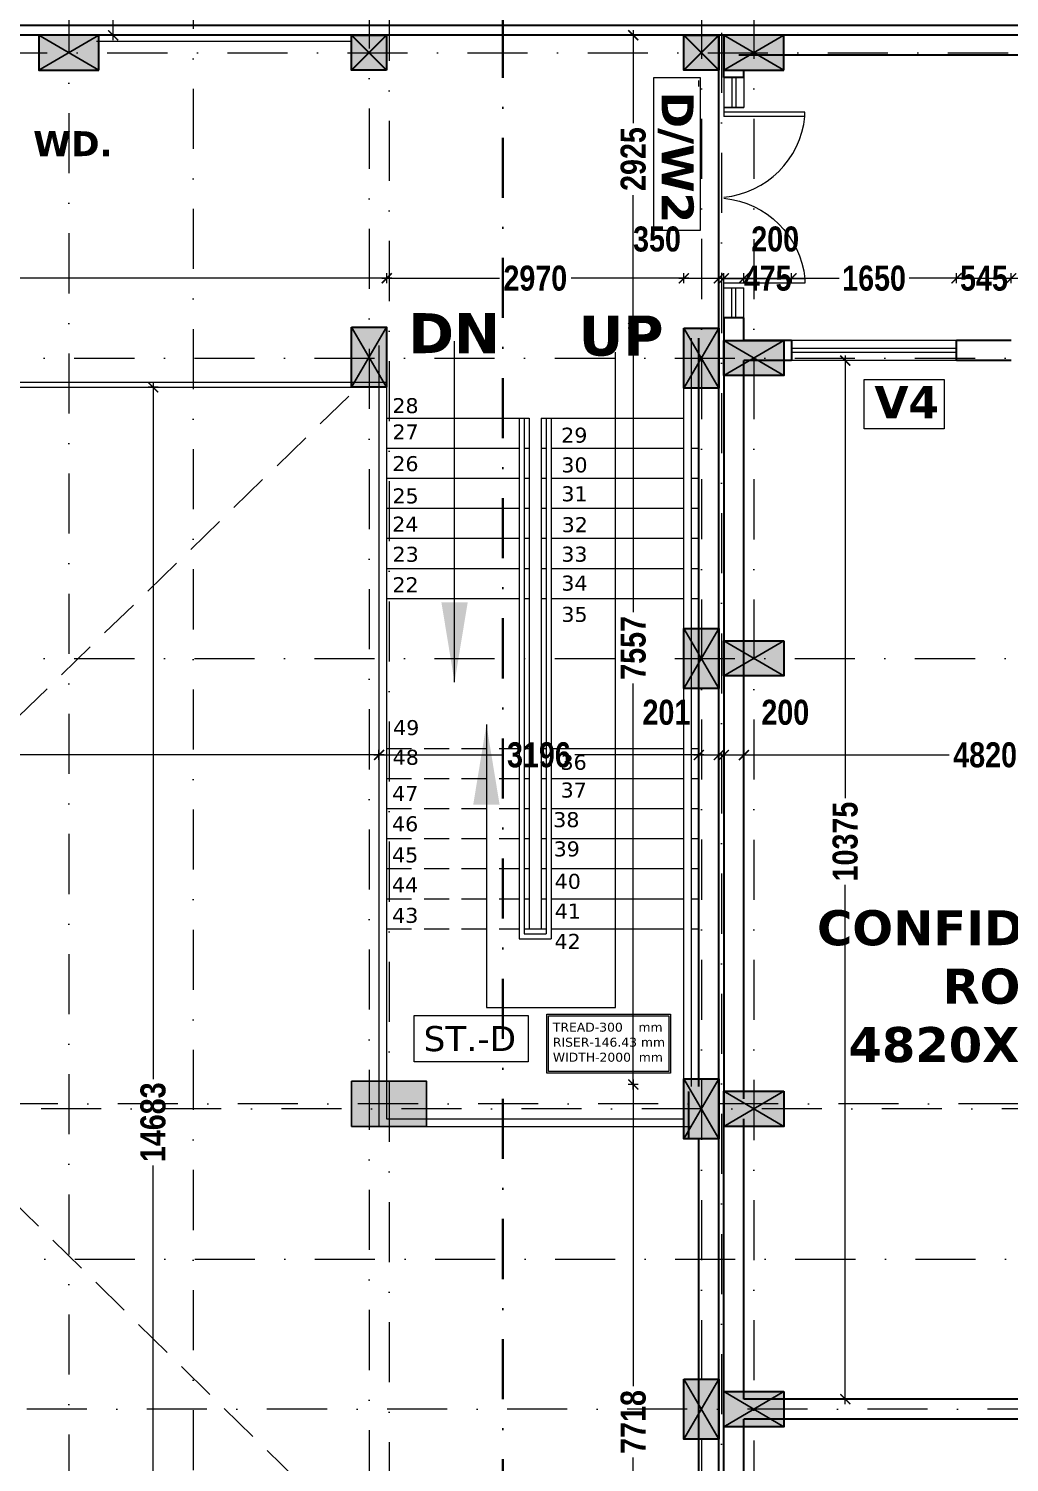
# Model space of a CAD drawing. Header units: millimetres. Extents: x -3092155 to 4513934, y -12317808 to 1850003.
# Drawn here: x -413827 to -404027, y -5729782 to -5715460 of the extents above; entities that cross this region are included whole.
import ezdxf

# ---------------------------------------------------------------- set-up
doc = ezdxf.new("R2010")
doc.units = ezdxf.units.MM
doc.header["$LTSCALE"] = 2
doc.header["$MEASUREMENT"] = 0
doc.header["$PDMODE"] = 34
doc.header["$PDSIZE"] = 500
for name, pattern in [('DASHDOT', [1, 0.5, -0.25, 0, -0.25]), ('DASHED2', [0.375, 0.25, -0.125]), ('HIDDEN', [0.375, 0.25, -0.125])]:
    doc.linetypes.add(name, pattern=pattern)
doc.layers.add('AEROW', color=7, linetype='Continuous', lineweight=15, true_color=0x0d0d0d)
doc.layers.add('DOT', color=7, linetype='DASHED2', lineweight=0, true_color=0x89067c)
for name, color, linetype, lineweight in [('coloumn', 10, 'Continuous', 35), ('D DIM', 250, 'Continuous', 9), ('DOOR', 27, 'Continuous', 5), ('DW2', 10, 'Continuous', 9), ('expen. jt.', 130, 'Continuous', 35), ('glass', 5, 'Continuous', 15), ('GRID', 251, 'DASHDOT', 5), ('HAT', 42, 'Continuous', 5), ('PARGOLA', 115, 'DASHED2', 5), ('PROJ', 251, 'HIDDEN', 5), ('RAILING', 47, 'Continuous', 13), ('SILL', 74, 'Continuous', 9), ('slab', 7, 'Continuous', 15), ('STAIR', 252, 'Continuous', 9), ('TEXT', 7, 'Continuous', 13), ('VENTI', 162, 'Continuous', 5), ('WAll', 250, 'Continuous', 35)]:
    doc.layers.add(name, color=color, linetype=linetype, lineweight=lineweight)
doc.styles.add('INNER DIM', font='ARIALNB.TTF', dxfattribs={"height": 250})
doc.styles.add('style2', font='verdana.ttf')
doc.dimstyles.new('external final', dxfattribs={"dimscale": 0, "dimtxt": 250, "dimasz": 100, "dimexe": 50, "dimexo": 50, "dimgap": 50, "dimtad": 0, "dimdec": 0, "dimzin": 0, "dimdsep": 46, "dimtxsty": 'INNER DIM', "dimblk": 'ARCHTICK', "dimcen": 100, "dimdle": 50, "dimclrd": 256, "dimclre": 256, "dimclrt": 256, "dimadec": 0, "dimazin": 0, "dimtfac": 1, "dimtdec": 0, "dimtix": 1, "dimtmove": 1, "dimatfit": 3, "dimfxl": 50, "dimfxlon": 1, "dimtolj": 1, "dimtzin": 0, "dimlwd": -1, "dimlwe": -1, "dimarcsym": 1})
doc.dimstyles.new('INNER DIM', dxfattribs={"dimscale": 0, "dimtxt": 250, "dimasz": 100, "dimexe": 50, "dimexo": 50, "dimgap": 50, "dimtad": 0, "dimdec": 0, "dimzin": 0, "dimdsep": 46, "dimtxsty": 'INNER DIM', "dimblk": 'ARCHTICK', "dimcen": 100, "dimdle": 50, "dimclrd": 256, "dimclre": 256, "dimclrt": 256, "dimadec": 0, "dimazin": 0, "dimtfac": 1, "dimtdec": 0, "dimtix": 1, "dimtmove": 2, "dimatfit": 3, "dimfxl": 50, "dimfxlon": 1, "dimtolj": 1, "dimtzin": 0, "dimlwd": -1, "dimlwe": -1, "dimarcsym": 1})

# ---------------------------------------------------------------- blocks, each defined once
blk = doc.blocks.new('_ArchTick')
at = {"color": 0, "linetype": 'ByBlock', "const_width": 0.15}
blk.add_lwpolyline([(-0.5, -0.5), (0.5, 0.5)], dxfattribs=at)
blk = doc.blocks.new('1000 DOOR R')
at = {"layer": 'DOOR', "color": 252, "ltscale": 200}
for p, q in [((-900, -900), (0, -900)), ((-900, -900), (-900, -950)), ((-900, -950), (0, -950)), ((0, -1000), (0, -900))]:
    blk.add_line(p, q, dxfattribs=at)
blk.add_arc((96, -1003), 1001, 95.4612, 174.0988, dxfattribs=at)
blk = doc.blocks.new('A$C44E84F5B')
at = {"layer": 'SILL', "ltscale": 0.1, "extrusion": (0, 0, -1), "xscale": -0.8999999999990947, "yscale": 0.8999999999990947, "zscale": -0.900000000403865, "rotation": 180}
blk.add_blockref('1000 DOOR R', (0, 900), dxfattribs=at)
at = {"layer": 'SILL', "ltscale": 0.1, "extrusion": (0, 0, -1), "xscale": 0.8999999999990947, "yscale": 0.8999999999990947, "zscale": -0.900000000403865}
blk.add_blockref('1000 DOOR R', (0, 900), dxfattribs=at)
blk = doc.blocks.new('*D624')
at = {"layer": 'D DIM', "ltscale": 100, "transparency": 16777216}
for p, q in [((-383842, -5722501), (-383742, -5722501)), ((-383792, -5722451), (-383792, -5722976)), ((-383792, -5724201), (-383792, -5723676)), ((-383842, -5724151), (-383742, -5724151))]:
    blk.add_line(p, q, dxfattribs=at)
at = {"layer": 'Defpoints', "color": 0, "lineweight": 50, "ltscale": 100, "transparency": 16777216}
for p in [(-1109822, -5722501), (-384584, -5724151), (-383792, -5724151)]:
    blk.add_point(p, dxfattribs=at)
at = {"layer": 'D DIM', "ltscale": 100, "transparency": 16777216, "xscale": 100, "yscale": 100, "zscale": 100}
for p, rotation in [((-383792, -5722501), 90), ((-383792, -5724151), 270)]:
    blk.add_blockref('_ArchTick', p, dxfattribs=dict(at, rotation=rotation))
at = {"layer": 'D DIM', "ltscale": 100, "transparency": 16777216, "insert": (-383792, -5723326), "char_height": 250, "attachment_point": 5, "rotation": 90, "style": 'INNER DIM'}
blk.add_mtext('\\A1;1650', dxfattribs=at)
blk = doc.blocks.new('*D243')
at = {"layer": 'D DIM', "ltscale": 100, "transparency": 16777216}
for p, q in [((-422919, -5717954), (-416989, -5717954)), ((-422869, -5718004), (-422869, -5717904)), ((-410199, -5717954), (-416129, -5717954)), ((-410249, -5718004), (-410249, -5717904))]:
    blk.add_line(p, q, dxfattribs=at)
at = {"layer": 'Defpoints', "color": 0, "lineweight": 50, "ltscale": 100, "transparency": 16777216}
for p in [(-410249, -5717954), (-422869, -5718572), (-410249, -5718443)]:
    blk.add_point(p, dxfattribs=at)
at = {"layer": 'D DIM', "ltscale": 100, "transparency": 16777216, "xscale": 100, "yscale": 100, "zscale": 100, "rotation": 180}
blk.add_blockref('_ArchTick', (-422869, -5717954), dxfattribs=at)
at = {"layer": 'D DIM', "ltscale": 100, "transparency": 16777216, "xscale": 100, "yscale": 100, "zscale": 100}
blk.add_blockref('_ArchTick', (-410249, -5717954), dxfattribs=at)
at = {"layer": 'D DIM', "ltscale": 100, "transparency": 16777216, "insert": (-416559, -5717954), "char_height": 250, "attachment_point": 5, "style": 'INNER DIM'}
blk.add_mtext('\\A1;12619', dxfattribs=at)
blk = doc.blocks.new('*D244')
at = {"layer": 'D DIM', "ltscale": 100, "transparency": 16777216}
for p, q in [((-410299, -5717954), (-409122, -5717954)), ((-410249, -5718004), (-410249, -5717904)), ((-407229, -5717954), (-408406, -5717954)), ((-407279, -5718004), (-407279, -5717904))]:
    blk.add_line(p, q, dxfattribs=at)
at = {"layer": 'Defpoints', "color": 0, "lineweight": 50, "ltscale": 100, "transparency": 16777216}
for p in [(-407279, -5717954), (-410249, -5718443), (-407279, -5718451)]:
    blk.add_point(p, dxfattribs=at)
at = {"layer": 'D DIM', "ltscale": 100, "transparency": 16777216, "xscale": 100, "yscale": 100, "zscale": 100, "rotation": 180}
blk.add_blockref('_ArchTick', (-410249, -5717954), dxfattribs=at)
at = {"layer": 'D DIM', "ltscale": 100, "transparency": 16777216, "xscale": 100, "yscale": 100, "zscale": 100}
blk.add_blockref('_ArchTick', (-407279, -5717954), dxfattribs=at)
at = {"layer": 'D DIM', "ltscale": 100, "transparency": 16777216, "insert": (-408764, -5717954), "char_height": 250, "attachment_point": 5, "style": 'INNER DIM'}
blk.add_mtext('\\A1;2970', dxfattribs=at)
blk = doc.blocks.new('*D245')
at = {"layer": 'D DIM', "ltscale": 100, "transparency": 16777216}
for p, q in [((-407329, -5717954), (-406879, -5717954)), ((-407279, -5718004), (-407279, -5717904)), ((-406929, -5718004), (-406929, -5717904))]:
    blk.add_line(p, q, dxfattribs=at)
at = {"layer": 'Defpoints', "color": 0, "lineweight": 50, "ltscale": 100, "transparency": 16777216}
for p in [(-406929, -5717954), (-407279, -5718451), (-406929, -5718451)]:
    blk.add_point(p, dxfattribs=at)
at = {"layer": 'D DIM', "ltscale": 100, "transparency": 16777216, "xscale": 100, "yscale": 100, "zscale": 100, "rotation": 180}
blk.add_blockref('_ArchTick', (-407279, -5717954), dxfattribs=at)
at = {"layer": 'D DIM', "ltscale": 100, "transparency": 16777216, "xscale": 100, "yscale": 100, "zscale": 100}
blk.add_blockref('_ArchTick', (-406929, -5717954), dxfattribs=at)
at = {"layer": 'D DIM', "ltscale": 100, "transparency": 16777216, "insert": (-407548, -5717563), "char_height": 250, "attachment_point": 5, "style": 'INNER DIM'}
blk.add_mtext('\\A1;350', dxfattribs=at)
blk = doc.blocks.new('*D717')
at = {"layer": 'D DIM', "ltscale": 100, "transparency": 16777216}
for p, q in [((-406929, -5717954), (-406629, -5717954)), ((-406879, -5717999), (-406879, -5717904)), ((-406679, -5717999), (-406679, -5717904))]:
    blk.add_line(p, q, dxfattribs=at)
at = {"layer": 'Defpoints', "color": 0, "lineweight": 50, "ltscale": 100, "transparency": 16777216}
for p in [(-406679, -5717954), (-406879, -5718049), (-406679, -5718049)]:
    blk.add_point(p, dxfattribs=at)
at = {"layer": 'D DIM', "ltscale": 100, "transparency": 16777216, "xscale": 100, "yscale": 100, "zscale": 100, "rotation": 180}
blk.add_blockref('_ArchTick', (-406879, -5717954), dxfattribs=at)
at = {"layer": 'D DIM', "ltscale": 100, "transparency": 16777216, "xscale": 100, "yscale": 100, "zscale": 100}
blk.add_blockref('_ArchTick', (-406679, -5717954), dxfattribs=at)
at = {"layer": 'D DIM', "ltscale": 100, "transparency": 16777216, "insert": (-406367, -5717563), "char_height": 250, "attachment_point": 5, "style": 'INNER DIM'}
blk.add_mtext('\\A1;200', dxfattribs=at)
blk = doc.blocks.new('*D718')
at = {"layer": 'D DIM', "ltscale": 100, "transparency": 16777216}
for p, q in [((-406729, -5717954), (-406154, -5717954)), ((-406679, -5717999), (-406679, -5717904)), ((-406204, -5718004), (-406204, -5717904))]:
    blk.add_line(p, q, dxfattribs=at)
at = {"layer": 'Defpoints', "color": 0, "lineweight": 50, "ltscale": 100, "transparency": 16777216}
for p in [(-406204, -5717954), (-406679, -5718049), (-406204, -5718576)]:
    blk.add_point(p, dxfattribs=at)
at = {"layer": 'D DIM', "ltscale": 100, "transparency": 16777216, "xscale": 100, "yscale": 100, "zscale": 100, "rotation": 180}
blk.add_blockref('_ArchTick', (-406679, -5717954), dxfattribs=at)
at = {"layer": 'D DIM', "ltscale": 100, "transparency": 16777216, "xscale": 100, "yscale": 100, "zscale": 100}
blk.add_blockref('_ArchTick', (-406204, -5717954), dxfattribs=at)
at = {"layer": 'D DIM', "ltscale": 100, "transparency": 16777216, "insert": (-406442, -5717954), "char_height": 250, "attachment_point": 5, "style": 'INNER DIM'}
blk.add_mtext('\\A1;475', dxfattribs=at)
blk = doc.blocks.new('*D719')
at = {"layer": 'D DIM', "ltscale": 100, "transparency": 16777216}
for p, q in [((-406254, -5717954), (-405729, -5717954)), ((-406204, -5718004), (-406204, -5717904)), ((-404504, -5717954), (-405029, -5717954)), ((-404554, -5718004), (-404554, -5717904))]:
    blk.add_line(p, q, dxfattribs=at)
at = {"layer": 'Defpoints', "color": 0, "lineweight": 50, "ltscale": 100, "transparency": 16777216}
for p in [(-404554, -5717954), (-406204, -5718576), (-404554, -5718576)]:
    blk.add_point(p, dxfattribs=at)
at = {"layer": 'D DIM', "ltscale": 100, "transparency": 16777216, "xscale": 100, "yscale": 100, "zscale": 100, "rotation": 180}
blk.add_blockref('_ArchTick', (-406204, -5717954), dxfattribs=at)
at = {"layer": 'D DIM', "ltscale": 100, "transparency": 16777216, "xscale": 100, "yscale": 100, "zscale": 100}
blk.add_blockref('_ArchTick', (-404554, -5717954), dxfattribs=at)
at = {"layer": 'D DIM', "ltscale": 100, "transparency": 16777216, "insert": (-405379, -5717954), "char_height": 250, "attachment_point": 5, "style": 'INNER DIM'}
blk.add_mtext('\\A1;1650', dxfattribs=at)
blk = doc.blocks.new('*D720')
at = {"layer": 'D DIM', "ltscale": 100, "transparency": 16777216}
for p, q in [((-404554, -5718004), (-404554, -5717904)), ((-404554, -5717954), (-404009, -5717954)), ((-404009, -5718004), (-404009, -5717904))]:
    blk.add_line(p, q, dxfattribs=at)
at = {"layer": 'Defpoints', "color": 0, "lineweight": 50, "ltscale": 100, "transparency": 16777216}
for p in [(-404009, -5717954), (-404554, -5718576), (-404009, -5718576)]:
    blk.add_point(p, dxfattribs=at)
at = {"layer": 'D DIM', "ltscale": 100, "transparency": 16777216, "insert": (-404281, -5717954), "char_height": 250, "attachment_point": 5, "style": 'INNER DIM'}
blk.add_mtext('\\A1;545', dxfattribs=at)
blk = doc.blocks.new('*D721')
at = {"layer": 'D DIM', "ltscale": 100, "transparency": 16777216}
for p, q in [((-404059, -5717954), (-403534, -5717954)), ((-404009, -5718004), (-404009, -5717904)), ((-402309, -5717954), (-402834, -5717954)), ((-402359, -5718004), (-402359, -5717904))]:
    blk.add_line(p, q, dxfattribs=at)
at = {"layer": 'Defpoints', "color": 0, "lineweight": 50, "ltscale": 100, "transparency": 16777216}
for p in [(-402359, -5717954), (-404009, -5718576), (-402359, -5718576)]:
    blk.add_point(p, dxfattribs=at)
at = {"layer": 'D DIM', "ltscale": 100, "transparency": 16777216, "xscale": 100, "yscale": 100, "zscale": 100, "rotation": 180}
blk.add_blockref('_ArchTick', (-404009, -5717954), dxfattribs=at)
at = {"layer": 'D DIM', "ltscale": 100, "transparency": 16777216, "xscale": 100, "yscale": 100, "zscale": 100}
blk.add_blockref('_ArchTick', (-402359, -5717954), dxfattribs=at)
at = {"layer": 'D DIM', "ltscale": 100, "transparency": 16777216, "insert": (-403184, -5717954), "char_height": 250, "attachment_point": 5, "style": 'INNER DIM'}
blk.add_mtext('\\A1;1650', dxfattribs=at)
blk = doc.blocks.new('*D730')
at = {"layer": 'D DIM', "ltscale": 100, "transparency": 16777216}
for p, q in [((-438689, 361), (-438689, 461)), ((999, 361), (999, 461)), ((1049, 411), (-438739, 411))]:
    blk.add_line(p, q, dxfattribs=at)
at = {"layer": 'Defpoints', "color": 0, "lineweight": 50, "ltscale": 100, "transparency": 16777216}
for p in [(-438689, 411), (999, 0), (-438689, -5723126)]:
    blk.add_point(p, dxfattribs=at)
at = {"layer": 'D DIM', "ltscale": 100, "transparency": 16777216, "xscale": 100, "yscale": 100, "zscale": 100, "rotation": 180}
blk.add_blockref('_ArchTick', (-438689, 411), dxfattribs=at)
at = {"layer": 'D DIM', "ltscale": 100, "transparency": 16777216, "xscale": 100, "yscale": 100, "zscale": 100}
blk.add_blockref('_ArchTick', (999, 411), dxfattribs=at)
at = {"layer": 'D DIM', "ltscale": 100, "transparency": 16777216, "insert": (1326, 835), "char_height": 250, "attachment_point": 5, "style": 'INNER DIM'}
blk.add_mtext('\\A1;439688', dxfattribs=at)
blk = doc.blocks.new('*D732')
at = {"layer": 'D DIM', "ltscale": 100, "transparency": 16777216}
for p, q in [((-422299, -5722716), (-416721, -5722716)), ((-422249, -5722766), (-422249, -5722666)), ((-410276, -5722716), (-415854, -5722716)), ((-410326, -5722766), (-410326, -5722666))]:
    blk.add_line(p, q, dxfattribs=at)
at = {"layer": 'Defpoints', "color": 0, "lineweight": 50, "ltscale": 100, "transparency": 16777216}
for p in [(-410326, -5722716), (-410326, -5722859), (-422249, -5723267)]:
    blk.add_point(p, dxfattribs=at)
at = {"layer": 'D DIM', "ltscale": 100, "transparency": 16777216, "xscale": 100, "yscale": 100, "zscale": 100, "rotation": 180}
blk.add_blockref('_ArchTick', (-422249, -5722716), dxfattribs=at)
at = {"layer": 'D DIM', "ltscale": 100, "transparency": 16777216, "xscale": 100, "yscale": 100, "zscale": 100}
blk.add_blockref('_ArchTick', (-410326, -5722716), dxfattribs=at)
at = {"layer": 'D DIM', "ltscale": 100, "transparency": 16777216, "insert": (-416288, -5722716), "char_height": 250, "attachment_point": 5, "style": 'INNER DIM'}
blk.add_mtext('\\A1;11924', dxfattribs=at)
blk = doc.blocks.new('*D249')
at = {"layer": 'D DIM', "ltscale": 100, "transparency": 16777216}
for p, q in [((-410376, -5722716), (-409086, -5722716)), ((-410326, -5722745), (-410326, -5722666)), ((-407079, -5722716), (-408369, -5722716)), ((-407129, -5722746), (-407129, -5722666))]:
    blk.add_line(p, q, dxfattribs=at)
at = {"layer": 'Defpoints', "color": 0, "lineweight": 50, "ltscale": 100, "transparency": 16777216}
for p in [(-407129, -5722716), (-410326, -5722795), (-407129, -5722796)]:
    blk.add_point(p, dxfattribs=at)
at = {"layer": 'D DIM', "ltscale": 100, "transparency": 16777216, "xscale": 100, "yscale": 100, "zscale": 100, "rotation": 180}
blk.add_blockref('_ArchTick', (-410326, -5722716), dxfattribs=at)
at = {"layer": 'D DIM', "ltscale": 100, "transparency": 16777216, "xscale": 100, "yscale": 100, "zscale": 100}
blk.add_blockref('_ArchTick', (-407129, -5722716), dxfattribs=at)
at = {"layer": 'D DIM', "ltscale": 100, "transparency": 16777216, "insert": (-408728, -5722716), "char_height": 250, "attachment_point": 5, "style": 'INNER DIM'}
blk.add_mtext('\\A1;3196', dxfattribs=at)
blk = doc.blocks.new('*D733')
at = {"layer": 'D DIM', "ltscale": 100, "transparency": 16777216}
for p, q in [((-407180, -5722716), (-406879, -5722716)), ((-407130, -5722766), (-407130, -5722666)), ((-406929, -5722766), (-406929, -5722666))]:
    blk.add_line(p, q, dxfattribs=at)
at = {"layer": 'Defpoints', "color": 0, "lineweight": 50, "ltscale": 100, "transparency": 16777216}
for p in [(-406929, -5722716), (-407130, -5722828), (-406929, -5722849)]:
    blk.add_point(p, dxfattribs=at)
at = {"layer": 'D DIM', "ltscale": 100, "transparency": 16777216, "xscale": 100, "yscale": 100, "zscale": 100, "rotation": 180}
blk.add_blockref('_ArchTick', (-407130, -5722716), dxfattribs=at)
at = {"layer": 'D DIM', "ltscale": 100, "transparency": 16777216, "xscale": 100, "yscale": 100, "zscale": 100}
blk.add_blockref('_ArchTick', (-406929, -5722716), dxfattribs=at)
at = {"layer": 'D DIM', "ltscale": 100, "transparency": 16777216, "insert": (-407454, -5722291), "char_height": 250, "attachment_point": 5, "style": 'INNER DIM'}
blk.add_mtext('\\A1;201', dxfattribs=at)
blk = doc.blocks.new('*D250')
at = {"layer": 'D DIM', "ltscale": 100, "transparency": 16777216}
for p, q in [((-406929, -5722716), (-406629, -5722716)), ((-406879, -5722766), (-406879, -5722666)), ((-406679, -5722766), (-406679, -5722666))]:
    blk.add_line(p, q, dxfattribs=at)
at = {"layer": 'Defpoints', "color": 0, "lineweight": 50, "ltscale": 100, "transparency": 16777216}
for p in [(-406679, -5722716), (-406879, -5722932), (-406679, -5722939)]:
    blk.add_point(p, dxfattribs=at)
at = {"layer": 'D DIM', "ltscale": 100, "transparency": 16777216, "xscale": 100, "yscale": 100, "zscale": 100, "rotation": 180}
blk.add_blockref('_ArchTick', (-406879, -5722716), dxfattribs=at)
at = {"layer": 'D DIM', "ltscale": 100, "transparency": 16777216, "xscale": 100, "yscale": 100, "zscale": 100}
blk.add_blockref('_ArchTick', (-406679, -5722716), dxfattribs=at)
at = {"layer": 'D DIM', "ltscale": 100, "transparency": 16777216, "insert": (-406266, -5722291), "char_height": 250, "attachment_point": 5, "style": 'INNER DIM'}
blk.add_mtext('\\A1;200', dxfattribs=at)
blk = doc.blocks.new('*D734')
at = {"layer": 'D DIM', "ltscale": 100, "transparency": 16777216}
for p, q in [((-406729, -5722716), (-404628, -5722716)), ((-406679, -5722766), (-406679, -5722666)), ((-401809, -5722716), (-403910, -5722716)), ((-401859, -5722766), (-401859, -5722666))]:
    blk.add_line(p, q, dxfattribs=at)
at = {"layer": 'Defpoints', "color": 0, "lineweight": 50, "ltscale": 100, "transparency": 16777216}
for p in [(-401859, -5722716), (-401859, -5722871), (-406679, -5722939)]:
    blk.add_point(p, dxfattribs=at)
at = {"layer": 'D DIM', "ltscale": 100, "transparency": 16777216, "xscale": 100, "yscale": 100, "zscale": 100, "rotation": 180}
blk.add_blockref('_ArchTick', (-406679, -5722716), dxfattribs=at)
at = {"layer": 'D DIM', "ltscale": 100, "transparency": 16777216, "xscale": 100, "yscale": 100, "zscale": 100}
blk.add_blockref('_ArchTick', (-401859, -5722716), dxfattribs=at)
at = {"layer": 'D DIM', "ltscale": 100, "transparency": 16777216, "insert": (-404269, -5722716), "char_height": 250, "attachment_point": 5, "style": 'INNER DIM'}
blk.add_mtext('\\A1;4820', dxfattribs=at)
blk = doc.blocks.new('*D319')
at = {"layer": 'D DIM', "ltscale": 100, "transparency": 16777216}
for p, q in [((-407735, -5715526), (-407835, -5715526)), ((-407785, -5715476), (-407785, -5716403)), ((-407785, -5718501), (-407785, -5717124)), ((-407735, -5718451), (-407835, -5718451))]:
    blk.add_line(p, q, dxfattribs=at)
at = {"layer": 'Defpoints', "color": 0, "lineweight": 50, "ltscale": 100, "transparency": 16777216}
for p in [(-407279, -5715526), (-407785, -5718451), (-407279, -5718451)]:
    blk.add_point(p, dxfattribs=at)
at = {"layer": 'D DIM', "ltscale": 100, "transparency": 16777216, "xscale": 100, "yscale": 100, "zscale": 100}
for p, rotation in [((-407785, -5715526), 90), ((-407785, -5718451), 270)]:
    blk.add_blockref('_ArchTick', p, dxfattribs=dict(at, rotation=rotation))
at = {"layer": 'D DIM', "ltscale": 100, "transparency": 16777216, "insert": (-407785, -5716763), "char_height": 250, "attachment_point": 5, "rotation": 90, "style": 'INNER DIM'}
blk.add_mtext('\\A1;2925', dxfattribs=at)
blk = doc.blocks.new('*D320')
at = {"layer": 'D DIM', "ltscale": 100, "transparency": 16777216}
for p, q in [((-407785, -5718401), (-407785, -5721290)), ((-407735, -5718451), (-407835, -5718451)), ((-407785, -5726058), (-407785, -5722002)), ((-407735, -5726008), (-407835, -5726008))]:
    blk.add_line(p, q, dxfattribs=at)
at = {"layer": 'Defpoints', "color": 0, "lineweight": 50, "ltscale": 100, "transparency": 16777216}
for p in [(-407279, -5718451), (-407785, -5726008), (-407279, -5726008)]:
    blk.add_point(p, dxfattribs=at)
at = {"layer": 'D DIM', "ltscale": 100, "transparency": 16777216, "xscale": 100, "yscale": 100, "zscale": 100}
for p, rotation in [((-407785, -5718451), 90), ((-407785, -5726008), 270)]:
    blk.add_blockref('_ArchTick', p, dxfattribs=dict(at, rotation=rotation))
at = {"layer": 'D DIM', "ltscale": 100, "transparency": 16777216, "insert": (-407785, -5721646), "char_height": 250, "attachment_point": 5, "rotation": 90, "style": 'INNER DIM'}
blk.add_mtext('\\A1;7557', dxfattribs=at)
blk = doc.blocks.new('*D321')
at = {"layer": 'D DIM', "ltscale": 100, "transparency": 16777216}
for p, q in [((-407735, -5726008), (-407835, -5726008)), ((-407785, -5725958), (-407785, -5729023)), ((-407785, -5733776), (-407785, -5729735)), ((-407735, -5733726), (-407835, -5733726))]:
    blk.add_line(p, q, dxfattribs=at)
at = {"layer": 'Defpoints', "color": 0, "lineweight": 50, "ltscale": 100, "transparency": 16777216}
for p in [(-407279, -5726008), (-407785, -5733726), (-407279, -5733726)]:
    blk.add_point(p, dxfattribs=at)
at = {"layer": 'D DIM', "ltscale": 100, "transparency": 16777216, "xscale": 100, "yscale": 100, "zscale": 100}
for p, rotation in [((-407785, -5726008), 90), ((-407785, -5733726), 270)]:
    blk.add_blockref('_ArchTick', p, dxfattribs=dict(at, rotation=rotation))
at = {"layer": 'D DIM', "ltscale": 100, "transparency": 16777216, "insert": (-407785, -5729379), "char_height": 250, "attachment_point": 5, "rotation": 90, "style": 'INNER DIM'}
blk.add_mtext('\\A1;7718', dxfattribs=at)
blk = doc.blocks.new('*D357')
at = {"layer": 'D DIM', "ltscale": 100, "transparency": 16777216}
for p, q in [((-412583, -5718993), (-412583, -5725954)), ((-412533, -5719043), (-412633, -5719043)), ((-412583, -5733776), (-412583, -5726816)), ((-412533, -5733726), (-412633, -5733726))]:
    blk.add_line(p, q, dxfattribs=at)
at = {"layer": 'Defpoints', "color": 0, "lineweight": 50, "ltscale": 100, "transparency": 16777216}
for p in [(-412583, -5719043), (-410599, -5719043), (-411503, -5733726)]:
    blk.add_point(p, dxfattribs=at)
at = {"layer": 'D DIM', "ltscale": 100, "transparency": 16777216, "xscale": 100, "yscale": 100, "zscale": 100}
for p, rotation in [((-412583, -5719043), 90), ((-412583, -5733726), 270)]:
    blk.add_blockref('_ArchTick', p, dxfattribs=dict(at, rotation=rotation))
at = {"layer": 'D DIM', "ltscale": 100, "transparency": 16777216, "insert": (-412583, -5726385), "char_height": 250, "attachment_point": 5, "rotation": 90, "style": 'INNER DIM'}
blk.add_mtext('\\A1;14683', dxfattribs=at)
blk = doc.blocks.new('*D358')
at = {"layer": 'D DIM', "ltscale": 100, "transparency": 16777216}
for p, q in [((-405617, -5718776), (-405717, -5718776)), ((-405667, -5718726), (-405667, -5723149)), ((-405667, -5729201), (-405667, -5724014)), ((-405617, -5729151), (-405717, -5729151))]:
    blk.add_line(p, q, dxfattribs=at)
at = {"layer": 'Defpoints', "color": 0, "lineweight": 50, "ltscale": 100, "transparency": 16777216}
for p in [(-405667, -5718776), (-404269, -5718776), (-404269, -5729151)]:
    blk.add_point(p, dxfattribs=at)
at = {"layer": 'D DIM', "ltscale": 100, "transparency": 16777216, "xscale": 100, "yscale": 100, "zscale": 100}
for p, rotation in [((-405667, -5718776), 90), ((-405667, -5729151), 270)]:
    blk.add_blockref('_ArchTick', p, dxfattribs=dict(at, rotation=rotation))
at = {"layer": 'D DIM', "ltscale": 100, "transparency": 16777216, "insert": (-405667, -5723581), "char_height": 250, "attachment_point": 5, "rotation": 90, "style": 'INNER DIM'}
blk.add_mtext('\\A1;10375', dxfattribs=at)
blk = doc.blocks.new('F.F')
at = {"layer": 'coloumn', "ltscale": 100}
for points in [[(-185745, -5869206), (-185745, -5868856), (-186345, -5868856), (-186345, -5869206)], [(-182870, -5869206), (-183220, -5869206), (-183220, -5868856), (-182870, -5868856)], [(-179550, -5869206), (-179900, -5869206), (-179900, -5868856), (-179550, -5868856)], [(-178900, -5869206), (-178900, -5868856), (-179500, -5868856), (-179500, -5869206)], [(-183220, -5871773), (-182870, -5871773), (-182870, -5872373), (-183220, -5872373)], [(-179900, -5871781), (-179550, -5871781), (-179550, -5872381), (-179900, -5872381)], [(-178900, -5871906), (-178900, -5872256), (-179500, -5872256), (-179500, -5871906)], [(-179900, -5874781), (-179550, -5874781), (-179550, -5875381), (-179900, -5875381)], [(-178900, -5874906), (-178900, -5875256), (-179500, -5875256), (-179500, -5874906)], [(-179900, -5879281), (-179550, -5879281), (-179550, -5879881), (-179900, -5879881)], [(-178900, -5879406), (-178900, -5879756), (-179500, -5879756), (-179500, -5879406)], [(-179900, -5882281), (-179550, -5882281), (-179550, -5882881), (-179900, -5882881)], [(-178900, -5882406), (-178900, -5882756), (-179500, -5882756), (-179500, -5882406)]]:
    blk.add_hatch(color=256, dxfattribs=at).paths.add_polyline_path(points)
at = {"layer": 'coloumn', "lineweight": 25, "ltscale": 100}
for p, q in [((-186345, -5868856), (-185745, -5869206)), ((-186345, -5869206), (-185745, -5868856)), ((-179500, -5868856), (-178900, -5869206)), ((-179500, -5869206), (-178900, -5868856)), ((-182870, -5872373), (-183220, -5871773)), ((-183220, -5872373), (-182870, -5871773)), ((-179550, -5872381), (-179900, -5871781)), ((-179900, -5872381), (-179550, -5871781)), ((-179500, -5872256), (-178900, -5871906)), ((-179500, -5871906), (-178900, -5872256)), ((-179550, -5875381), (-179900, -5874781)), ((-179900, -5875381), (-179550, -5874781)), ((-179500, -5875256), (-178900, -5874906)), ((-179500, -5874906), (-178900, -5875256)), ((-179550, -5879881), (-179900, -5879281)), ((-179900, -5879881), (-179550, -5879281)), ((-179500, -5879756), (-178900, -5879406)), ((-179500, -5879406), (-178900, -5879756)), ((-179550, -5882881), (-179900, -5882281)), ((-179900, -5882881), (-179550, -5882281)), ((-179500, -5882756), (-178900, -5882406)), ((-179500, -5882406), (-178900, -5882756))]:
    blk.add_line(p, q, dxfattribs=at)
at = {"layer": 'coloumn', "ltscale": 100}
for p, q in [((-183220, -5868856), (-182870, -5869206)), ((-182870, -5868856), (-183220, -5869206)), ((-179900, -5868856), (-179550, -5869206)), ((-179550, -5868856), (-179900, -5869206))]:
    blk.add_line(p, q, dxfattribs=at)
at = {"layer": 'coloumn', "color": 5, "lineweight": 25, "ltscale": 100}
for p, q in [((-183220, -5879758), (-183220, -5879306)), ((-183220, -5879306), (-182470, -5879306)), ((-182470, -5879306), (-182470, -5879758)), ((-182470, -5879758), (-183220, -5879758))]:
    blk.add_line(p, q, dxfattribs=at)
at = {"layer": 'coloumn', "ltscale": 100}
for points in [[(-185745, -5869206), (-185745, -5868856), (-186345, -5868856), (-186345, -5869206)], [(-182870, -5869206), (-183220, -5869206), (-183220, -5868856), (-182870, -5868856)], [(-179550, -5869206), (-179900, -5869206), (-179900, -5868856), (-179550, -5868856)], [(-178900, -5869206), (-178900, -5868856), (-179500, -5868856), (-179500, -5869206)], [(-183220, -5871773), (-182870, -5871773), (-182870, -5872373), (-183220, -5872373)], [(-179900, -5871781), (-179550, -5871781), (-179550, -5872381), (-179900, -5872381)], [(-178900, -5871906), (-178900, -5872256), (-179500, -5872256), (-179500, -5871906)], [(-179900, -5874781), (-179550, -5874781), (-179550, -5875381), (-179900, -5875381)], [(-178900, -5874906), (-178900, -5875256), (-179500, -5875256), (-179500, -5874906)], [(-179900, -5879281), (-179550, -5879281), (-179550, -5879881), (-179900, -5879881)], [(-178900, -5879406), (-178900, -5879756), (-179500, -5879756), (-179500, -5879406)], [(-179900, -5882281), (-179550, -5882281), (-179550, -5882881), (-179900, -5882881)], [(-178900, -5882406), (-178900, -5882756), (-179500, -5882756), (-179500, -5882406)]]:
    blk.add_lwpolyline(points, close=True, dxfattribs=at)
blk = doc.blocks.new('*D1078')
at = {"layer": 'D DIM', "ltscale": 100, "transparency": 16777216}
for p, q in [((-412983, -5709376), (-412983, -5712121)), ((-412933, -5709426), (-413033, -5709426)), ((-412983, -5715576), (-412983, -5712832)), ((-412933, -5715526), (-413033, -5715526))]:
    blk.add_line(p, q, dxfattribs=at)
at = {"layer": 'Defpoints', "color": 0, "lineweight": 50, "ltscale": 100, "transparency": 16777216}
for p in [(-412479, -5709426), (-412983, -5715526), (-412479, -5715526)]:
    blk.add_point(p, dxfattribs=at)
at = {"layer": 'D DIM', "ltscale": 100, "transparency": 16777216, "xscale": 100, "yscale": 100, "zscale": 100}
for p, rotation in [((-412983, -5709426), 90), ((-412983, -5715526), 270)]:
    blk.add_blockref('_ArchTick', p, dxfattribs=dict(at, rotation=rotation))
at = {"layer": 'D DIM', "ltscale": 100, "transparency": 16777216, "insert": (-412983, -5712476), "char_height": 250, "attachment_point": 5, "rotation": 90, "style": 'INNER DIM'}
blk.add_mtext('\\A1;6100', dxfattribs=at)

msp = doc.modelspace()

# ---------------------------------------------------------------- hatches: boundary and pattern name
at = {"layer": 'DOT', "linetype": 'Continuous', "lineweight": 25, "ltscale": 100}
msp.add_hatch(color=256, dxfattribs=at).paths.add_polyline_path([(-410599.7, -5725974.8), (-409849.7, -5725974.8), (-409849.7, -5726426.2), (-410599.7, -5726426.2)])

# ---------------------------------------------------------------- linework, layer by layer
msp.add_lwpolyline([(-410599.7, -5725974.8), (-409849.7, -5725974.8), (-409849.7, -5726426.2), (-410599.7, -5726426.2)], close=True, dxfattribs=at)
at = {"layer": 'DW2', "ltscale": 0.1}
msp.add_lwpolyline([(-407581.9, -5715952.8), (-407581.9, -5717473.3), (-407113.9, -5717473.3), (-407113.9, -5715952.8)], close=True, dxfattribs=at)
at = {"layer": 'expen. jt.', "ltscale": 100}
msp.add_line((-406929.7, -5734051.4), (-406929.7, -5715526.2), dxfattribs=at)
msp.add_lwpolyline([(-393983.8, -5715526.2), (-438913.8, -5715526.2), (-438913.8, -5715426.2), (-393983.8, -5715426.2)], close=True, dxfattribs=at)
at = {"layer": 'glass', "ltscale": 100}
for p, q in [((-406799.3, -5715948.5), (-406799.3, -5716248.9)), ((-406759.3, -5715948.5), (-406759.3, -5716248.9)), ((-406799.3, -5718348.9), (-406799.3, -5718048.9)), ((-406759.3, -5718348.9), (-406759.3, -5718048.9)), ((-404553.8, -5718656.2), (-406203.8, -5718656.2)), ((-404553.8, -5718696.2), (-406203.8, -5718696.2))]:
    msp.add_line(p, q, dxfattribs=at)
at = {"layer": 'GRID', "color": 5, "ltscale": 600}
for p, q in [((-406904.7, -5655495.3), (-406904.7, -5744297.3)), ((-412182.1, -5656055.6), (-412182.1, -5743736.9)), ((-407104.7, -5656356.3), (-407104.7, -5743438.6)), ((-406579.7, -5656356.5), (-406579.7, -5743436)), ((-413424.7, -5657499.4), (-413424.7, -5742293.2)), ((-410424.7, -5657454.4), (-410424.7, -5742293.1)), ((-410224.3, -5658776.1), (-410224.3, -5740971.3))]:
    msp.add_line(p, q, dxfattribs=at)
at = {"layer": 'GRID', "color": 6, "ltscale": 600}
for p, q in [((-461044.9, -5715701.2), (-366465.5, -5715701.2)), ((-460174.6, -5718751.2), (-367335.1, -5718751.2)), ((-460174.6, -5721751.2), (-367335.1, -5721751.2)), ((-365097.7, -5726251.2), (-461068.9, -5726251.2)), ((-367932.6, -5726200.5), (-458429.4, -5726200.5)), ((-462570.4, -5727751.2), (-364940, -5727751.2)), ((-366441.5, -5729251.2), (-461068.9, -5729251.2))]:
    msp.add_line(p, q, dxfattribs=at)
at = {"layer": 'HAT', "ltscale": 100}
for p, q in [((-406929.3, -5715876.2), (-407279.3, -5715876.2)), ((-407128.8, -5716039.6), (-407128.8, -5715976.6))]:
    msp.add_line(p, q, dxfattribs=at)
at = {"layer": 'PARGOLA', "ltscale": 800}
for p, q in [((-410627.3, -5719129.9), (-425676.4, -5733726.2)), ((-407303.8, -5733726.2), (-422269.2, -5719043.4))]:
    msp.add_line(p, q, dxfattribs=at)
at = {"layer": 'PROJ', "linetype": 'DASHDOT', "lineweight": 40, "ltscale": 600}
msp.add_line((-409087.7, -5741151.9), (-409087.7, -5661024.1), dxfattribs=at)
at = {"layer": 'RAILING', "ltscale": 1000}
for p, q in [((-410600.1, -5715526.2), (-413150.5, -5715526.2)), ((-410600.1, -5715588.2), (-413150.5, -5715588.2))]:
    msp.add_line(p, q, dxfattribs=at)
at = {"layer": 'RAILING', "ltscale": 100}
for p, q in [((-407279.3, -5725951.5), (-407279.3, -5718551.4)), ((-407204.3, -5726026.5), (-407204.3, -5718551.4)), ((-410326.2, -5718626.5), (-410326.2, -5726426.2)), ((-410251.2, -5718626.5), (-410251.2, -5726351.2)), ((-410249.3, -5718993.4), (-422269.2, -5718993.4)), ((-410306.3, -5719043.4), (-422269.2, -5719043.4)), ((-408924.3, -5719351.4), (-408924.3, -5724551.4)), ((-408874.3, -5719351.4), (-408874.3, -5724501.4)), ((-408654.3, -5719351.4), (-408654.3, -5724501.4)), ((-408604.3, -5719351.4), (-408604.3, -5724551.4)), ((-408925.2, -5724551.4), (-408605.2, -5724551.4)), ((-408875.2, -5724501.4), (-408655.2, -5724501.4)), ((-410326.2, -5726426.2), (-407204.3, -5726426.2)), ((-410251.2, -5726351.2), (-407279.3, -5726351.2))]:
    msp.add_line(p, q, dxfattribs=at)
at = {"layer": 'RAILING', "color": 1, "ltscale": 100}
msp.add_lwpolyline([(-409972.9, -5725318.5), (-408835.4, -5725318.5), (-408835.4, -5725781.5), (-409972.9, -5725781.5)], close=True, dxfattribs=at)
at = {"layer": 'SILL', "ltscale": 100}
for p, q in [((-406879.3, -5715948.5), (-406879.3, -5716248.9)), ((-406679.3, -5715948.5), (-406679.3, -5716248.9)), ((-406879.3, -5716248.9), (-406679.3, -5716248.9)), ((-406679.3, -5716248.9), (-406879.3, -5716248.9)), ((-406879.3, -5718048.9), (-406679.3, -5718048.9)), ((-406879.3, -5718348.9), (-406879.3, -5718048.9)), ((-406679.3, -5718348.9), (-406679.3, -5718048.9)), ((-404553.8, -5718576.2), (-406203.8, -5718576.2)), ((-404553.8, -5718776.2), (-406203.8, -5718776.2))]:
    msp.add_line(p, q, dxfattribs=at)
at = {"layer": 'slab', "lineweight": 13}
for points in [[(-408647.8, -5725305.9), (-407413.7, -5725305.9), (-407413.7, -5725894), (-408647.8, -5725894)], [(-408632.8, -5725320.9), (-407428.7, -5725320.9), (-407428.7, -5725879), (-408632.8, -5725879)]]:
    msp.add_lwpolyline(points, close=True, dxfattribs=at)
at = {"layer": 'STAIR', "ltscale": 100}
for p, q in [((-410251.2, -5719351.4), (-408825.2, -5719351.4)), ((-408825.2, -5719351.4), (-408825.2, -5724451.4)), ((-408705.2, -5719351.4), (-407281.2, -5719351.4)), ((-408705.2, -5719351.4), (-408705.2, -5724451.4)), ((-410251.2, -5719651.4), (-408924.3, -5719651.4)), ((-408705.2, -5719651.4), (-408654.3, -5719651.4)), ((-408604.3, -5719651.4), (-407281.2, -5719651.4)), ((-407204.7, -5719651.4), (-407129.3, -5719651.4)), ((-410251.2, -5719951.4), (-408924.3, -5719951.4)), ((-408705.2, -5719951.4), (-408654.3, -5719951.4)), ((-408604.3, -5719951.4), (-407281.2, -5719951.4)), ((-407204.7, -5719951.4), (-407129.3, -5719951.4)), ((-410251.2, -5720251.4), (-408924.3, -5720251.4)), ((-408705.2, -5720251.4), (-408654.3, -5720251.4)), ((-408604.3, -5720251.4), (-407281.2, -5720251.4)), ((-407204.7, -5720251.4), (-407129.3, -5720251.4)), ((-410251.2, -5720551.4), (-408924.3, -5720551.4)), ((-408705.2, -5720551.4), (-408654.3, -5720551.4)), ((-408604.3, -5720551.4), (-407281.2, -5720551.4)), ((-407204.7, -5720551.4), (-407129.3, -5720551.4)), ((-410251.2, -5720851.4), (-408924.3, -5720851.4)), ((-408705.2, -5720851.4), (-408654.3, -5720851.4)), ((-408604.3, -5720851.4), (-407281.2, -5720851.4)), ((-407204.7, -5720851.4), (-407129.3, -5720851.4)), ((-410251.2, -5721151.4), (-408924.3, -5721151.4)), ((-408705.2, -5721151.4), (-408654.3, -5721151.4)), ((-408604.3, -5721151.4), (-407281.2, -5721151.4)), ((-407204.7, -5721151.4), (-407129.3, -5721151.4)), ((-408874.3, -5722651.4), (-408825.2, -5722651.4)), ((-408705.2, -5722651.4), (-408654.3, -5722651.4)), ((-408604.3, -5722651.4), (-407281.2, -5722651.4)), ((-407204.7, -5722651.4), (-407129.3, -5722651.4)), ((-408874.3, -5722951.4), (-408825.2, -5722951.4)), ((-408705.2, -5722951.4), (-408654.3, -5722951.4)), ((-408604.3, -5722951.4), (-407281.2, -5722951.4)), ((-407204.7, -5722951.4), (-407129.3, -5722951.4)), ((-408874.3, -5723251.4), (-408825.2, -5723251.4)), ((-408705.2, -5723251.4), (-408654.3, -5723251.4)), ((-408604.3, -5723251.4), (-407281.2, -5723251.4)), ((-407204.7, -5723251.4), (-407129.3, -5723251.4)), ((-408874.3, -5723551.4), (-408825.2, -5723551.4)), ((-408704.3, -5723551.4), (-408654.3, -5723551.4)), ((-408604.3, -5723551.4), (-407281.2, -5723551.4)), ((-407204.7, -5723551.4), (-407129.3, -5723551.4)), ((-408874.3, -5723851.4), (-408825.2, -5723851.4)), ((-408705.2, -5723851.4), (-408654.3, -5723851.4)), ((-408604.3, -5723851.4), (-407281.2, -5723851.4)), ((-407204.7, -5723851.4), (-407129.3, -5723851.4)), ((-408874.3, -5724151.4), (-408825.2, -5724151.4)), ((-408705.2, -5724151.4), (-408654.3, -5724151.4)), ((-408604.3, -5724151.4), (-407281.2, -5724151.4)), ((-407204.7, -5724151.4), (-407129.3, -5724151.4)), ((-408875.2, -5724451.4), (-408705.2, -5724451.4)), ((-408704.3, -5724451.4), (-408654.3, -5724451.4)), ((-408604.3, -5724451.4), (-407281.2, -5724451.4)), ((-407204.7, -5724451.4), (-407129.3, -5724451.4))]:
    msp.add_line(p, q, dxfattribs=at)
at = {"layer": 'STAIR', "linetype": 'HIDDEN', "ltscale": 500}
for p, q in [((-408874.3, -5719651.4), (-408825.2, -5719651.4)), ((-408874.3, -5719951.4), (-408825.2, -5719951.4)), ((-408874.3, -5720251.4), (-408825.2, -5720251.4)), ((-408874.3, -5720551.4), (-408825.2, -5720551.4)), ((-408874.3, -5720851.4), (-408825.2, -5720851.4)), ((-408874.3, -5721151.4), (-408825.2, -5721151.4)), ((-410251.2, -5722651.4), (-408924.3, -5722651.4)), ((-410251.2, -5722951.4), (-408924.3, -5722951.4)), ((-410251.2, -5723251.4), (-408924.3, -5723251.4)), ((-410251.2, -5723551.4), (-408924.3, -5723551.4)), ((-410251.2, -5723851.4), (-408924.3, -5723851.4)), ((-410251.2, -5724151.4), (-408924.3, -5724151.4)), ((-410251.2, -5724451.4), (-408924.3, -5724451.4))]:
    msp.add_line(p, q, dxfattribs=at)
at = {"layer": 'VENTI', "ltscale": 0.1}
msp.add_lwpolyline([(-405478.9, -5718964.1), (-404677.3, -5718964.1), (-404677.3, -5719458.1), (-405478.9, -5719458.1)], close=True, dxfattribs=at)
at = {"layer": 'WAll', "ltscale": 100}
for p, q in [((-393983.8, -5715526.2), (-406879.3, -5715526.2)), ((-406879.3, -5715948.5), (-406879.3, -5715526.2)), ((-394159.3, -5715726.2), (-406728.8, -5715726.2)), ((-406679.3, -5715948.5), (-406879.3, -5715948.5)), ((-406679.3, -5715948.5), (-406679.3, -5715876.2)), ((-406879.3, -5718348.9), (-406879.3, -5726422.3)), ((-406679.3, -5718348.9), (-406879.3, -5718348.9)), ((-406679.3, -5718576.2), (-406679.3, -5718348.9)), ((-407129.7, -5726026.4), (-407129.7, -5718551.2)), ((-406203.8, -5718576.2), (-406679.3, -5718576.2)), ((-406203.8, -5718576.2), (-406203.8, -5718776.2)), ((-404553.8, -5718776.2), (-404553.8, -5718576.2)), ((-404008.8, -5718576.2), (-404553.8, -5718576.2)), ((-406679.3, -5726151.2), (-406679.3, -5718776.2)), ((-406203.8, -5718776.2), (-406679.3, -5718776.2)), ((-404008.8, -5718776.2), (-404553.8, -5718776.2)), ((-407228.8, -5726551.4), (-407228.8, -5726076.2)), ((-406879.7, -5734093.4), (-406879.3, -5726351.2)), ((-406679.3, -5729151.2), (-406679.3, -5726351.2)), ((-407129.3, -5733726.2), (-407129.2, -5726551.3)), ((-406679.3, -5729151.2), (-406679.3, -5726551.4)), ((-401858.8, -5729151.2), (-406679.3, -5729151.2)), ((-401658.8, -5729351.2), (-406679.3, -5729351.2)), ((-406679.3, -5734293.4), (-406679.3, -5729351.2))]:
    msp.add_line(p, q, dxfattribs=at)

# ---------------------------------------------------------------- block references
at = {"layer": 'coloumn'}
msp.add_blockref('F.F', (-227379.8, 153330), dxfattribs=at)
at = {"layer": 'DOOR', "ltscale": 100}
msp.add_blockref('A$C44E84F5B', (-406879.3, -5718048.9), dxfattribs=at)

# ---------------------------------------------------------------- texts
at = {"layer": 'DW2', "ltscale": 0.1, "insert": (-407362.6, -5716746), "char_height": 320, "width": 1820.545, "attachment_point": 5, "rotation": 270, "style": 'style2'}
msp.add_mtext('\\A1;\\pxt11;{\\fVerdana|b1|i0|c0|p34;D/W2}', dxfattribs=at)
at = {"layer": 'TEXT', "style": 'style2'}
for s, p in [('28', (-410192.4, -5719301.2)), ('27', (-410192, -5719564.2)), ('29', (-408505.4, -5719596.2)), ('26', (-410192.9, -5719880.2)), ('30', (-408503.8, -5719893)), ('25', (-410191.2, -5720202.6)), ('31', (-408503.1, -5720181.8)), ('24', (-410193.5, -5720484.6)), ('32', (-408501.3, -5720490.2)), ('23', (-410190.8, -5720785.9)), ('33', (-408504.5, -5720785)), ('22', (-410191.8, -5721090.4)), ('34', (-408503.7, -5721074.1)), ('35', (-408503.7, -5721386.2)), ('49', (-410185, -5722517.4)), ('48', (-410189.2, -5722813.7)), ('36', (-408512.2, -5722863.6)), ('37', (-408511.1, -5723141.4)), ('47', (-410195.1, -5723175.9)), ('38', (-408585, -5723437)), ('46', (-410195.8, -5723478.3)), ('39', (-408580.8, -5723729.1)), ('45', (-410195.4, -5723789.9)), ('44', (-410196.3, -5724087.4)), ('40', (-408570.4, -5724053.1)), ('43', (-410194.6, -5724393.2)), ('41', (-408569.4, -5724349.9)), ('42', (-408572.2, -5724653.2))]:
    msp.add_text(s, height=150, dxfattribs=at).set_placement(p)
at = {"layer": 'TEXT', "ltscale": 0.1, "attachment_point": 5, "style": 'style2'}
for s, insert, char_height in [('{\\fVerdana|b1|i0|c0|p34;CORRIDOR 2575 MM WD.  }', (-415402.1, -5716611.6), 250), ('\\pxt11;{\\fVerdana|b1|i0|c0|p34;DN}', (-409574.7, -5718502.2), 400), ('\\pxt11;{\\fVerdana|b1|i0|c0|p34;UP}', (-407906.2, -5718529.7), 400), ('\\pxt11;{\\fVerdana|b1|i0|c0|p34;CONFIDENCIAL\\P ROOM\\P4820X10375}', (-403946.4, -5725028.5), 350), ('\\pxql;TREAD-300    mm\\PRISER-146.43 mm\\PWIDTH-2000  mm', (-408028.3, -5725586), 90)]:
    msp.add_mtext(s, dxfattribs=dict(at, insert=insert, char_height=char_height))
at = {"layer": 'TEXT', "ltscale": 100, "insert": (-409880.3, -5725424.3), "char_height": 250, "width": 626.595, "attachment_point": 1, "style": 'style2'}
msp.add_mtext('ST.-D', dxfattribs=at)
at = {"layer": 'VENTI', "ltscale": 0.1, "insert": (-405052.4, -5719191.5), "char_height": 320, "attachment_point": 5, "style": 'style2'}
msp.add_mtext('\\pxt11;{\\fVerdana|b1|i0|c0|p34;V4}', dxfattribs=at)

# ---------------------------------------------------------------- dimensions: what is measured, and where the dimension line sits
at = {"layer": 'D DIM', "ltscale": 100}
for base, p1, p2, picture, middle in [((-438689.1, 410.6), (998.8, 0), (-438689.1, -5723126.2), '*D730', (1326.5, 835.2)), ((-406929.3, -5717953.9), (-407279.3, -5718451.2), (-406929.3, -5718451.2), '*D245', (-407548.3, -5717562.9)), ((-406679.3, -5717953.9), (-406878.9, -5718048.9), (-406679.3, -5718048.9), '*D717', (-406366.9, -5717562.9)), ((-406203.8083, -5717953.8817), (-406679.2948, -5718048.9414), (-406203.8083, -5718576.2327), '*D718', (-406441.5516, -5717953.8817)), ((-406928.9, -5722715.6), (-407129.7, -5722827.5), (-406928.9, -5722848.7), '*D733', (-407454.2, -5722291)), ((-406678.9, -5722715.6), (-406879.3, -5722932.4), (-406678.9, -5722938.8), '*D250', (-406266.2, -5722291))]:
    dim = msp.add_linear_dim(base=base, p1=p1, p2=p2, dimstyle='INNER DIM', override={"dimscale": 1}, dxfattribs=at)
    dim.commit()
    dim.dimension.update_dxf_attribs({"geometry": picture, "text_midpoint": middle, "dimtype": 160})
for base, p1, p2, dimstyle, picture, middle in [((-412982.7, -5715526.2), (-412478.8, -5709426.2), (-412478.8, -5715526.2), 'external final', '*D1078', (-412982.7, -5712476.2)), ((-412583, -5719043.4), (-411503.4, -5733726.2), (-410599.3, -5719043.4), 'INNER DIM', '*D357', (-412583, -5726384.8)), ((-383791.8, -5724151.2), (-1109821.7, -5722501.2), (-384583.9, -5724151.2), 'INNER DIM', '*D624', (-383791.8, -5723326.2))]:
    dim = msp.add_linear_dim(base=base, p1=p1, p2=p2, angle=90, dimstyle=dimstyle, override={"dimscale": 1}, dxfattribs=at)
    dim.commit()
    dim.dimension.update_dxf_attribs({"geometry": picture, "text_midpoint": middle})
for base, p1, p2, picture, middle in [((-407784.6, -5718451.2), (-407279.3, -5715526.2), (-407279.3, -5718451.2), '*D319', (-407784.6, -5716763.4)), ((-407784.6, -5726008.4), (-407279.3, -5718451.2), (-407278.9, -5726008.4), '*D320', (-407784.6, -5721645.8)), ((-405667.2, -5718776.2), (-404268.6, -5729151.2), (-404268.6, -5718776.2), '*D358', (-405667.2, -5723581.2)), ((-407784.6, -5733726.2), (-407278.9, -5726008.4), (-407279.3, -5733726.2), '*D321', (-407784.6, -5729379.2))]:
    dim = msp.add_linear_dim(base=base, p1=p1, p2=p2, angle=90, dimstyle='INNER DIM', override={"dimscale": 1}, dxfattribs=at)
    dim.commit()
    dim.dimension.update_dxf_attribs({"geometry": picture, "text_midpoint": middle, "dimtype": 160})
for base, p1, p2, picture, middle in [((-410249.2976, -5717953.8817), (-422868.7971, -5718571.6514), (-410249.2976, -5718443.351), '*D243', (-416559.0474, -5717953.8817)), ((-407279.3, -5717953.9), (-410249.3, -5718443.4), (-407279.3, -5718451.2), '*D244', (-408764.3, -5717953.9)), ((-404553.8, -5717953.9), (-406203.8, -5718576.2), (-404553.8, -5718576.2), '*D719', (-405378.8, -5717953.9)), ((-404008.8, -5717953.9), (-404553.8, -5718576.2), (-404008.8, -5718576.2), '*D720', (-404281.3, -5717953.9)), ((-402358.8, -5717953.9), (-404008.8, -5718576.2), (-402358.8, -5718576.2), '*D721', (-403183.8, -5717953.9)), ((-410325.7692, -5722715.5811), (-422249.2976, -5723267.4984), (-410325.7692, -5722858.8667), '*D732', (-416287.5334, -5722715.5811)), ((-407129.2964, -5722715.5811), (-410325.7692, -5722794.8807), (-407129.2964, -5722795.8782), '*D249', (-408727.5328, -5722715.5811)), ((-401858.8, -5722715.6), (-406678.9, -5722938.8), (-401858.8, -5722870.9), '*D734', (-404268.8, -5722715.6))]:
    dim = msp.add_linear_dim(base=base, p1=p1, p2=p2, dimstyle='INNER DIM', override={"dimscale": 1}, dxfattribs=at)
    dim.commit()
    dim.dimension.update_dxf_attribs({"geometry": picture, "text_midpoint": middle})

# ---------------------------------------------------------------- leaders
at = {"layer": 'AEROW', "lineweight": 35, "ltscale": 100}
for points in [[(-409571, -5721989.8), (-409571, -5718583.1)], [(-409252.6, -5722410.9), (-409252.6, -5725240.2), (-407962.9, -5725240.2), (-407962.9, -5718692.7)]]:
    msp.add_leader(points, dimstyle='INNER DIM', override={"dimscale": 1, "dimasz": 800}, dxfattribs=at)

doc.saveas('drawing.dxf')
